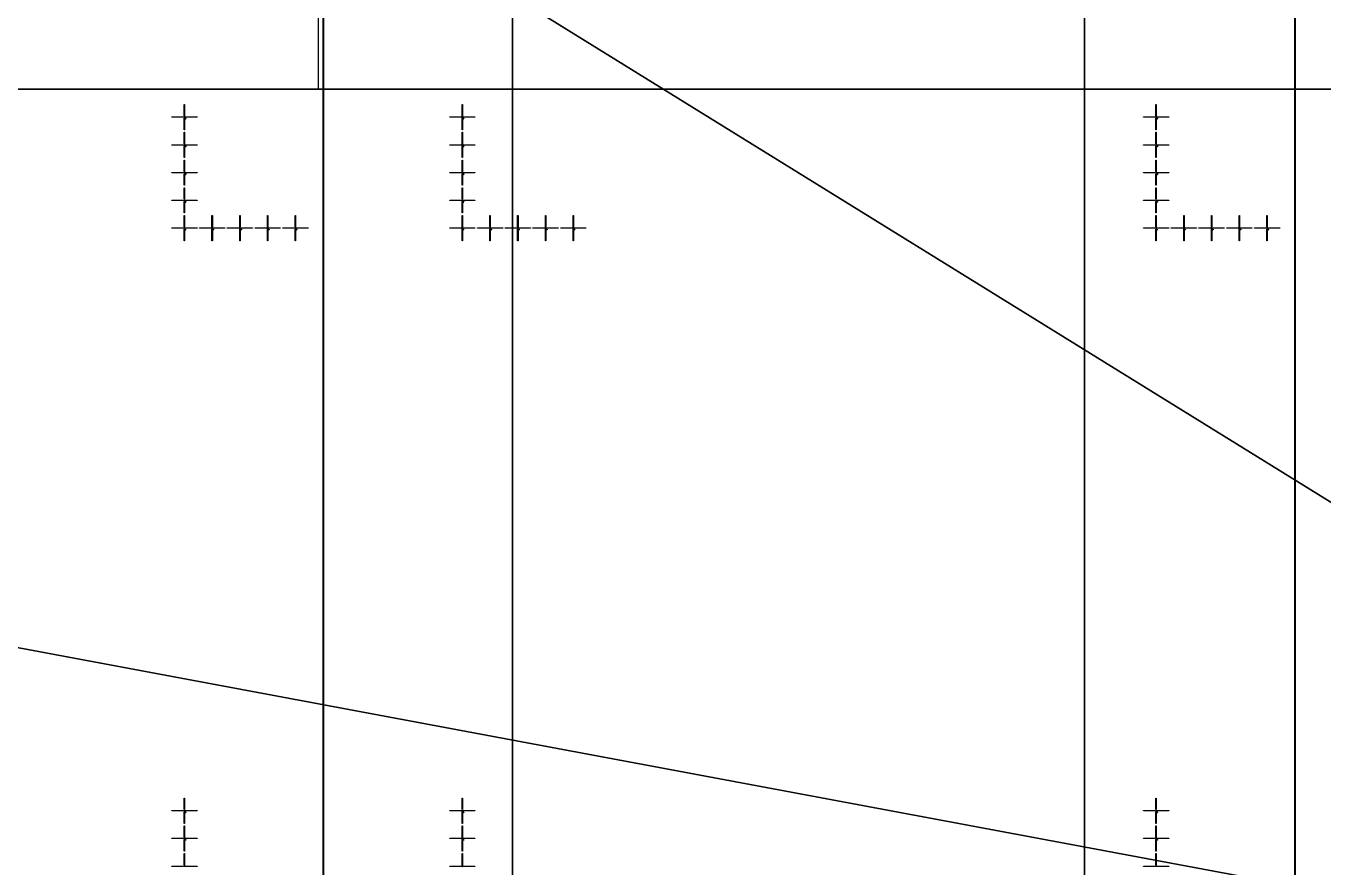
# Model space of a CAD drawing. Extents: x -25400 to 25400, y -24113 to 25400.
# Drawn here: x -15928 to -6579, y 1407 to 7470 of the extents above; entities that cross this region are included whole.
import ezdxf

# ---------------------------------------------------------------- set-up
doc = ezdxf.new("R2010")
doc.units = 0
for name, color, linetype in [('L0D0', 2, 'CONTINUOUS'), ('L1D0', 3, 'CONTINUOUS'), ('L3D0', 4, 'CONTINUOUS')]:
    doc.layers.add(name, color=color, linetype=linetype)

msp = doc.modelspace()

# ---------------------------------------------------------------- linework, layer by layer
at = {"layer": 'L0D0'}
for points in [[(-16115.797, -19632.653), (-16115.797, 7015.85), (-13818, 7015.85), (-13818, 14017)], [(-12421.944, -22155.255), (-12421.944, 14018.85)], [(-12421.944, 14018.85), (-12421.944, -22155.255)], [(-8299.673, 14018.85), (-8299.673, -24005.737)], [(-20791, 7015.85), (-13818, 7015.85), (-13818, 8555.744), (0, 0), (-22510.084, 4207.864)], [(0, 0), (-13818, 8555.744)], [(-22510.084, 4207.864), (0, 0), (-22510.084, -4207.864)]]:
    msp.add_lwpolyline(points, dxfattribs=at)
msp.add_lwpolyline([(-7983.296, -24112.788), (-7996.667, -24108.366), (-8040.032, -24093.939), (-8083.372, -24079.433), (-8126.685, -24064.85), (-8169.972, -24050.188), (-8213.232, -24035.449), (-8256.466, -24020.632), (-8299.673, -24005.737), (-8299.673, 14018.85), (0, 14018.85), (0, 0), (-4251.735, -24112.788)], close=True, dxfattribs=at)
at = {"layer": 'L1D0'}
for points in [[(-14786.75, 6820.85), (-14786.75, 6903.85), (-14784.25, 6903.85), (-14784.25, 6820.85)], [(-12783.75, 6820.85), (-12783.75, 6903.85), (-12781.25, 6903.85), (-12781.25, 6820.85)], [(-7783.75, 6820.85), (-7783.75, 6903.85), (-7781.25, 6903.85), (-7781.25, 6820.85)], [(-14876.5, 6811.6), (-14876.5, 6814.1), (-14793.5, 6814.1), (-14793.5, 6811.6)], [(-14785.7, 6807.85), (-14785.7, 6812.65), (-14790.5, 6812.65), (-14790.5, 6813.05), (-14785.7, 6813.05), (-14785.7, 6817.85), (-14785.3, 6817.85), (-14785.3, 6813.05), (-14780.5, 6813.05), (-14780.5, 6812.65), (-14785.3, 6812.65), (-14785.3, 6807.85)], [(-14786.75, 6721.85), (-14786.75, 6804.85), (-14784.25, 6804.85), (-14784.25, 6721.85)], [(-14779.5, 6802.294), (-14779.5, 6805.85), (-14775.056, 6805.85), (-14775.056, 6804.961), (-14778.611, 6804.961), (-14778.611, 6803.183), (-14775.944, 6803.183), (-14775.944, 6802.294)], [(-14779.5, 6799.628), (-14779.5, 6800.517), (-14775.944, 6800.517), (-14775.944, 6799.628)], [(-14777.5, 6811.6), (-14777.5, 6814.1), (-14694.5, 6814.1), (-14694.5, 6811.6)], [(-14775.944, 6800.517), (-14775.944, 6802.294), (-14775.056, 6802.294), (-14775.056, 6800.517)], [(-12873.5, 6811.6), (-12873.5, 6814.1), (-12790.5, 6814.1), (-12790.5, 6811.6)], [(-12782.7, 6807.85), (-12782.7, 6812.65), (-12787.5, 6812.65), (-12787.5, 6813.05), (-12782.7, 6813.05), (-12782.7, 6817.85), (-12782.3, 6817.85), (-12782.3, 6813.05), (-12777.5, 6813.05), (-12777.5, 6812.65), (-12782.3, 6812.65), (-12782.3, 6807.85)], [(-12783.75, 6721.85), (-12783.75, 6804.85), (-12781.25, 6804.85), (-12781.25, 6721.85)], [(-12776.5, 6802.294), (-12776.5, 6805.85), (-12772.056, 6805.85), (-12772.056, 6804.961), (-12775.611, 6804.961), (-12775.611, 6803.183), (-12772.944, 6803.183), (-12772.944, 6802.294)], [(-12776.5, 6799.628), (-12776.5, 6800.517), (-12772.944, 6800.517), (-12772.944, 6799.628)], [(-12774.5, 6811.6), (-12774.5, 6814.1), (-12691.5, 6814.1), (-12691.5, 6811.6)], [(-12772.944, 6800.517), (-12772.944, 6802.294), (-12772.056, 6802.294), (-12772.056, 6800.517)], [(-7873.5, 6811.6), (-7873.5, 6814.1), (-7790.5, 6814.1), (-7790.5, 6811.6)], [(-7782.7, 6807.85), (-7782.7, 6812.65), (-7787.5, 6812.65), (-7787.5, 6813.05), (-7782.7, 6813.05), (-7782.7, 6817.85), (-7782.3, 6817.85), (-7782.3, 6813.05), (-7777.5, 6813.05), (-7777.5, 6812.65), (-7782.3, 6812.65), (-7782.3, 6807.85)], [(-7783.75, 6721.85), (-7783.75, 6804.85), (-7781.25, 6804.85), (-7781.25, 6721.85)], [(-7776.5, 6802.294), (-7776.5, 6805.85), (-7772.056, 6805.85), (-7772.056, 6804.961), (-7775.611, 6804.961), (-7775.611, 6803.183), (-7772.944, 6803.183), (-7772.944, 6802.294)], [(-7776.5, 6799.628), (-7776.5, 6800.517), (-7772.944, 6800.517), (-7772.944, 6799.628)], [(-7774.5, 6811.6), (-7774.5, 6814.1), (-7691.5, 6814.1), (-7691.5, 6811.6)], [(-7772.944, 6800.517), (-7772.944, 6802.294), (-7772.056, 6802.294), (-7772.056, 6800.517)], [(-14786.75, 6620.85), (-14786.75, 6703.85), (-14784.25, 6703.85), (-14784.25, 6620.85)], [(-12783.75, 6620.85), (-12783.75, 6703.85), (-12781.25, 6703.85), (-12781.25, 6620.85)], [(-7783.75, 6620.85), (-7783.75, 6703.85), (-7781.25, 6703.85), (-7781.25, 6620.85)], [(-14876.5, 6611.6), (-14876.5, 6614.1), (-14793.5, 6614.1), (-14793.5, 6611.6)], [(-14785.7, 6607.85), (-14785.7, 6612.65), (-14790.5, 6612.65), (-14790.5, 6613.05), (-14785.7, 6613.05), (-14785.7, 6617.85), (-14785.3, 6617.85), (-14785.3, 6613.05), (-14780.5, 6613.05), (-14780.5, 6612.65), (-14785.3, 6612.65), (-14785.3, 6607.85)], [(-14786.75, 6521.85), (-14786.75, 6604.85), (-14784.25, 6604.85), (-14784.25, 6521.85)], [(-14776.833, 6599.628), (-14776.833, 6601.406), (-14779.5, 6601.406), (-14779.5, 6603.183), (-14778.611, 6603.183), (-14778.611, 6602.294), (-14776.833, 6602.294), (-14776.833, 6604.961), (-14777.722, 6604.961), (-14777.722, 6605.85), (-14775.944, 6605.85), (-14775.944, 6602.294), (-14775.056, 6602.294), (-14775.056, 6601.406), (-14775.944, 6601.406), (-14775.944, 6599.628)], [(-14778.611, 6603.183), (-14778.611, 6604.961), (-14777.722, 6604.961), (-14777.722, 6603.183)], [(-14777.5, 6611.6), (-14777.5, 6614.1), (-14694.5, 6614.1), (-14694.5, 6611.6)], [(-12873.5, 6611.6), (-12873.5, 6614.1), (-12790.5, 6614.1), (-12790.5, 6611.6)], [(-12782.7, 6607.85), (-12782.7, 6612.65), (-12787.5, 6612.65), (-12787.5, 6613.05), (-12782.7, 6613.05), (-12782.7, 6617.85), (-12782.3, 6617.85), (-12782.3, 6613.05), (-12777.5, 6613.05), (-12777.5, 6612.65), (-12782.3, 6612.65), (-12782.3, 6607.85)], [(-12783.75, 6521.85), (-12783.75, 6604.85), (-12781.25, 6604.85), (-12781.25, 6521.85)], [(-12773.833, 6599.628), (-12773.833, 6601.406), (-12776.5, 6601.406), (-12776.5, 6603.183), (-12775.611, 6603.183), (-12775.611, 6602.294), (-12773.833, 6602.294), (-12773.833, 6604.961), (-12774.722, 6604.961), (-12774.722, 6605.85), (-12772.944, 6605.85), (-12772.944, 6602.294), (-12772.056, 6602.294), (-12772.056, 6601.406), (-12772.944, 6601.406), (-12772.944, 6599.628)], [(-12775.611, 6603.183), (-12775.611, 6604.961), (-12774.722, 6604.961), (-12774.722, 6603.183)], [(-12774.5, 6611.6), (-12774.5, 6614.1), (-12691.5, 6614.1), (-12691.5, 6611.6)], [(-7873.5, 6611.6), (-7873.5, 6614.1), (-7790.5, 6614.1), (-7790.5, 6611.6)], [(-7782.7, 6607.85), (-7782.7, 6612.65), (-7787.5, 6612.65), (-7787.5, 6613.05), (-7782.7, 6613.05), (-7782.7, 6617.85), (-7782.3, 6617.85), (-7782.3, 6613.05), (-7777.5, 6613.05), (-7777.5, 6612.65), (-7782.3, 6612.65), (-7782.3, 6607.85)], [(-7783.75, 6521.85), (-7783.75, 6604.85), (-7781.25, 6604.85), (-7781.25, 6521.85)], [(-7773.833, 6599.628), (-7773.833, 6601.406), (-7776.5, 6601.406), (-7776.5, 6603.183), (-7775.611, 6603.183), (-7775.611, 6602.294), (-7773.833, 6602.294), (-7773.833, 6604.961), (-7774.722, 6604.961), (-7774.722, 6605.85), (-7772.944, 6605.85), (-7772.944, 6602.294), (-7772.056, 6602.294), (-7772.056, 6601.406), (-7772.944, 6601.406), (-7772.944, 6599.628)], [(-7775.611, 6603.183), (-7775.611, 6604.961), (-7774.722, 6604.961), (-7774.722, 6603.183)], [(-7774.5, 6611.6), (-7774.5, 6614.1), (-7691.5, 6614.1), (-7691.5, 6611.6)], [(-14786.75, 6420.85), (-14786.75, 6503.85), (-14784.25, 6503.85), (-14784.25, 6420.85)], [(-12783.75, 6420.85), (-12783.75, 6503.85), (-12781.25, 6503.85), (-12781.25, 6420.85)], [(-7783.75, 6420.85), (-7783.75, 6503.85), (-7781.25, 6503.85), (-7781.25, 6420.85)], [(-14876.5, 6411.6), (-14876.5, 6414.1), (-14793.5, 6414.1), (-14793.5, 6411.6)], [(-14785.7, 6407.85), (-14785.7, 6412.65), (-14790.5, 6412.65), (-14790.5, 6413.05), (-14785.7, 6413.05), (-14785.7, 6417.85), (-14785.3, 6417.85), (-14785.3, 6413.05), (-14780.5, 6413.05), (-14780.5, 6412.65), (-14785.3, 6412.65), (-14785.3, 6407.85)], [(-14786.75, 6321.85), (-14786.75, 6404.85), (-14784.25, 6404.85), (-14784.25, 6321.85)], [(-14779.5, 6404.961), (-14779.5, 6405.85), (-14775.944, 6405.85), (-14775.944, 6404.961)], [(-14779.5, 6399.628), (-14779.5, 6400.517), (-14775.944, 6400.517), (-14775.944, 6399.628)], [(-14778.611, 6402.294), (-14778.611, 6403.183), (-14775.944, 6403.183), (-14775.944, 6402.294)], [(-14777.5, 6411.6), (-14777.5, 6414.1), (-14694.5, 6414.1), (-14694.5, 6411.6)], [(-14775.944, 6403.183), (-14775.944, 6404.961), (-14775.056, 6404.961), (-14775.056, 6403.183)], [(-14775.944, 6400.517), (-14775.944, 6402.294), (-14775.056, 6402.294), (-14775.056, 6400.517)], [(-12873.5, 6411.6), (-12873.5, 6414.1), (-12790.5, 6414.1), (-12790.5, 6411.6)], [(-12782.7, 6407.85), (-12782.7, 6412.65), (-12787.5, 6412.65), (-12787.5, 6413.05), (-12782.7, 6413.05), (-12782.7, 6417.85), (-12782.3, 6417.85), (-12782.3, 6413.05), (-12777.5, 6413.05), (-12777.5, 6412.65), (-12782.3, 6412.65), (-12782.3, 6407.85)], [(-12783.75, 6321.85), (-12783.75, 6404.85), (-12781.25, 6404.85), (-12781.25, 6321.85)], [(-12776.5, 6404.961), (-12776.5, 6405.85), (-12772.944, 6405.85), (-12772.944, 6404.961)], [(-12776.5, 6399.628), (-12776.5, 6400.517), (-12772.944, 6400.517), (-12772.944, 6399.628)], [(-12775.611, 6402.294), (-12775.611, 6403.183), (-12772.944, 6403.183), (-12772.944, 6402.294)], [(-12774.5, 6411.6), (-12774.5, 6414.1), (-12691.5, 6414.1), (-12691.5, 6411.6)], [(-12772.944, 6403.183), (-12772.944, 6404.961), (-12772.056, 6404.961), (-12772.056, 6403.183)], [(-12772.944, 6400.517), (-12772.944, 6402.294), (-12772.056, 6402.294), (-12772.056, 6400.517)], [(-7873.5, 6411.6), (-7873.5, 6414.1), (-7790.5, 6414.1), (-7790.5, 6411.6)], [(-7782.7, 6407.85), (-7782.7, 6412.65), (-7787.5, 6412.65), (-7787.5, 6413.05), (-7782.7, 6413.05), (-7782.7, 6417.85), (-7782.3, 6417.85), (-7782.3, 6413.05), (-7777.5, 6413.05), (-7777.5, 6412.65), (-7782.3, 6412.65), (-7782.3, 6407.85)], [(-7783.75, 6321.85), (-7783.75, 6404.85), (-7781.25, 6404.85), (-7781.25, 6321.85)], [(-7776.5, 6404.961), (-7776.5, 6405.85), (-7772.944, 6405.85), (-7772.944, 6404.961)], [(-7776.5, 6399.628), (-7776.5, 6400.517), (-7772.944, 6400.517), (-7772.944, 6399.628)], [(-7775.611, 6402.294), (-7775.611, 6403.183), (-7772.944, 6403.183), (-7772.944, 6402.294)], [(-7774.5, 6411.6), (-7774.5, 6414.1), (-7691.5, 6414.1), (-7691.5, 6411.6)], [(-7772.944, 6403.183), (-7772.944, 6404.961), (-7772.056, 6404.961), (-7772.056, 6403.183)], [(-7772.944, 6400.517), (-7772.944, 6402.294), (-7772.056, 6402.294), (-7772.056, 6400.517)], [(-14786.75, 6220.85), (-14786.75, 6303.85), (-14784.25, 6303.85), (-14784.25, 6220.85)], [(-12783.75, 6220.85), (-12783.75, 6303.85), (-12781.25, 6303.85), (-12781.25, 6220.85)], [(-7783.75, 6220.85), (-7783.75, 6303.85), (-7781.25, 6303.85), (-7781.25, 6220.85)], [(-14876.5, 6211.6), (-14876.5, 6214.1), (-14793.5, 6214.1), (-14793.5, 6211.6)], [(-14785.7, 6207.85), (-14785.7, 6212.65), (-14790.5, 6212.65), (-14790.5, 6213.05), (-14785.7, 6213.05), (-14785.7, 6217.85), (-14785.3, 6217.85), (-14785.3, 6213.05), (-14780.5, 6213.05), (-14780.5, 6212.65), (-14785.3, 6212.65), (-14785.3, 6207.85)], [(-14786.75, 6121.85), (-14786.75, 6204.85), (-14784.25, 6204.85), (-14784.25, 6121.85)], [(-14779.5, 6204.072), (-14779.5, 6204.961), (-14778.611, 6204.961), (-14778.611, 6204.072)], [(-14779.5, 6199.628), (-14779.5, 6201.406), (-14778.611, 6201.406), (-14778.611, 6200.517), (-14775.056, 6200.517), (-14775.056, 6199.628)], [(-14778.611, 6204.961), (-14778.611, 6205.85), (-14775.944, 6205.85), (-14775.944, 6204.961)], [(-14778.611, 6201.406), (-14778.611, 6202.294), (-14776.833, 6202.294), (-14776.833, 6201.406)], [(-14777.5, 6211.6), (-14777.5, 6214.1), (-14694.5, 6214.1), (-14694.5, 6211.6)], [(-14776.833, 6202.294), (-14776.833, 6203.183), (-14775.944, 6203.183), (-14775.944, 6202.294)], [(-14775.944, 6203.183), (-14775.944, 6204.961), (-14775.056, 6204.961), (-14775.056, 6203.183)], [(-12873.5, 6211.6), (-12873.5, 6214.1), (-12790.5, 6214.1), (-12790.5, 6211.6)], [(-12782.7, 6207.85), (-12782.7, 6212.65), (-12787.5, 6212.65), (-12787.5, 6213.05), (-12782.7, 6213.05), (-12782.7, 6217.85), (-12782.3, 6217.85), (-12782.3, 6213.05), (-12777.5, 6213.05), (-12777.5, 6212.65), (-12782.3, 6212.65), (-12782.3, 6207.85)], [(-12783.75, 6121.85), (-12783.75, 6204.85), (-12781.25, 6204.85), (-12781.25, 6121.85)], [(-12776.5, 6204.072), (-12776.5, 6204.961), (-12775.611, 6204.961), (-12775.611, 6204.072)], [(-12776.5, 6199.628), (-12776.5, 6201.406), (-12775.611, 6201.406), (-12775.611, 6200.517), (-12772.056, 6200.517), (-12772.056, 6199.628)], [(-12775.611, 6204.961), (-12775.611, 6205.85), (-12772.944, 6205.85), (-12772.944, 6204.961)], [(-12775.611, 6201.406), (-12775.611, 6202.294), (-12773.833, 6202.294), (-12773.833, 6201.406)], [(-12774.5, 6211.6), (-12774.5, 6214.1), (-12691.5, 6214.1), (-12691.5, 6211.6)], [(-12773.833, 6202.294), (-12773.833, 6203.183), (-12772.944, 6203.183), (-12772.944, 6202.294)], [(-12772.944, 6203.183), (-12772.944, 6204.961), (-12772.056, 6204.961), (-12772.056, 6203.183)], [(-7873.5, 6211.6), (-7873.5, 6214.1), (-7790.5, 6214.1), (-7790.5, 6211.6)], [(-7782.7, 6207.85), (-7782.7, 6212.65), (-7787.5, 6212.65), (-7787.5, 6213.05), (-7782.7, 6213.05), (-7782.7, 6217.85), (-7782.3, 6217.85), (-7782.3, 6213.05), (-7777.5, 6213.05), (-7777.5, 6212.65), (-7782.3, 6212.65), (-7782.3, 6207.85)], [(-7783.75, 6121.85), (-7783.75, 6204.85), (-7781.25, 6204.85), (-7781.25, 6121.85)], [(-7776.5, 6204.072), (-7776.5, 6204.961), (-7775.611, 6204.961), (-7775.611, 6204.072)], [(-7776.5, 6199.628), (-7776.5, 6201.406), (-7775.611, 6201.406), (-7775.611, 6200.517), (-7772.056, 6200.517), (-7772.056, 6199.628)], [(-7775.611, 6204.961), (-7775.611, 6205.85), (-7772.944, 6205.85), (-7772.944, 6204.961)], [(-7775.611, 6201.406), (-7775.611, 6202.294), (-7773.833, 6202.294), (-7773.833, 6201.406)], [(-7774.5, 6211.6), (-7774.5, 6214.1), (-7691.5, 6214.1), (-7691.5, 6211.6)], [(-7773.833, 6202.294), (-7773.833, 6203.183), (-7772.944, 6203.183), (-7772.944, 6202.294)], [(-7772.944, 6203.183), (-7772.944, 6204.961), (-7772.056, 6204.961), (-7772.056, 6203.183)], [(-14786.75, 6020.85), (-14786.75, 6103.85), (-14784.25, 6103.85), (-14784.25, 6020.85)], [(-14586.75, 6020.85), (-14586.75, 6103.85), (-14584.25, 6103.85), (-14584.25, 6020.85)], [(-14386.75, 6020.85), (-14386.75, 6103.85), (-14384.25, 6103.85), (-14384.25, 6020.85)], [(-14186.75, 6020.85), (-14186.75, 6103.85), (-14184.25, 6103.85), (-14184.25, 6020.85)], [(-13986.75, 6020.85), (-13986.75, 6103.85), (-13984.25, 6103.85), (-13984.25, 6020.85)], [(-12783.75, 6020.85), (-12783.75, 6103.85), (-12781.25, 6103.85), (-12781.25, 6020.85)], [(-12583.75, 6020.85), (-12583.75, 6103.85), (-12581.25, 6103.85), (-12581.25, 6020.85)], [(-12383.75, 6020.85), (-12383.75, 6103.85), (-12381.25, 6103.85), (-12381.25, 6020.85)], [(-12183.75, 6020.85), (-12183.75, 6103.85), (-12181.25, 6103.85), (-12181.25, 6020.85)], [(-11983.75, 6020.85), (-11983.75, 6103.85), (-11981.25, 6103.85), (-11981.25, 6020.85)], [(-7783.75, 6020.85), (-7783.75, 6103.85), (-7781.25, 6103.85), (-7781.25, 6020.85)], [(-7583.75, 6020.85), (-7583.75, 6103.85), (-7581.25, 6103.85), (-7581.25, 6020.85)], [(-7383.75, 6020.85), (-7383.75, 6103.85), (-7381.25, 6103.85), (-7381.25, 6020.85)], [(-7183.75, 6020.85), (-7183.75, 6103.85), (-7181.25, 6103.85), (-7181.25, 6020.85)], [(-6983.75, 6020.85), (-6983.75, 6103.85), (-6981.25, 6103.85), (-6981.25, 6020.85)], [(-14876.5, 6011.6), (-14876.5, 6014.1), (-14793.5, 6014.1), (-14793.5, 6011.6)], [(-14785.7, 6007.85), (-14785.7, 6012.65), (-14790.5, 6012.65), (-14790.5, 6013.05), (-14785.7, 6013.05), (-14785.7, 6017.85), (-14785.3, 6017.85), (-14785.3, 6013.05), (-14780.5, 6013.05), (-14780.5, 6012.65), (-14785.3, 6012.65), (-14785.3, 6007.85)], [(-14786.75, 5921.85), (-14786.75, 6004.85), (-14784.25, 6004.85), (-14784.25, 5921.85)], [(-14778.611, 5999.628), (-14778.611, 6000.517), (-14777.722, 6000.517), (-14777.722, 6004.072), (-14778.611, 6004.072), (-14778.611, 6004.961), (-14777.722, 6004.961), (-14777.722, 6005.85), (-14776.833, 6005.85), (-14776.833, 6000.517), (-14775.944, 6000.517), (-14775.944, 5999.628)], [(-14777.5, 6011.6), (-14777.5, 6014.1), (-14694.5, 6014.1), (-14694.5, 6011.6)], [(-14676.5, 6011.6), (-14676.5, 6014.1), (-14593.5, 6014.1), (-14593.5, 6011.6)], [(-14585.7, 6007.85), (-14585.7, 6012.65), (-14590.5, 6012.65), (-14590.5, 6013.05), (-14585.7, 6013.05), (-14585.7, 6017.85), (-14585.3, 6017.85), (-14585.3, 6013.05), (-14580.5, 6013.05), (-14580.5, 6012.65), (-14585.3, 6012.65), (-14585.3, 6007.85)], [(-14586.75, 5921.85), (-14586.75, 6004.85), (-14584.25, 6004.85), (-14584.25, 5921.85)], [(-14579.5, 6004.072), (-14579.5, 6004.961), (-14578.611, 6004.961), (-14578.611, 6004.072)], [(-14579.5, 5999.628), (-14579.5, 6001.406), (-14578.611, 6001.406), (-14578.611, 6000.517), (-14575.056, 6000.517), (-14575.056, 5999.628)], [(-14578.611, 6004.961), (-14578.611, 6005.85), (-14575.944, 6005.85), (-14575.944, 6004.961)], [(-14578.611, 6001.406), (-14578.611, 6002.294), (-14576.833, 6002.294), (-14576.833, 6001.406)], [(-14577.5, 6011.6), (-14577.5, 6014.1), (-14494.5, 6014.1), (-14494.5, 6011.6)], [(-14576.833, 6002.294), (-14576.833, 6003.183), (-14575.944, 6003.183), (-14575.944, 6002.294)], [(-14575.944, 6003.183), (-14575.944, 6004.961), (-14575.056, 6004.961), (-14575.056, 6003.183)], [(-14476.5, 6011.6), (-14476.5, 6014.1), (-14393.5, 6014.1), (-14393.5, 6011.6)], [(-14385.7, 6007.85), (-14385.7, 6012.65), (-14390.5, 6012.65), (-14390.5, 6013.05), (-14385.7, 6013.05), (-14385.7, 6017.85), (-14385.3, 6017.85), (-14385.3, 6013.05), (-14380.5, 6013.05), (-14380.5, 6012.65), (-14385.3, 6012.65), (-14385.3, 6007.85)], [(-14386.75, 5921.85), (-14386.75, 6004.85), (-14384.25, 6004.85), (-14384.25, 5921.85)], [(-14379.5, 6004.961), (-14379.5, 6005.85), (-14375.944, 6005.85), (-14375.944, 6004.961)], [(-14379.5, 5999.628), (-14379.5, 6000.517), (-14375.944, 6000.517), (-14375.944, 5999.628)], [(-14378.611, 6002.294), (-14378.611, 6003.183), (-14375.944, 6003.183), (-14375.944, 6002.294)], [(-14377.5, 6011.6), (-14377.5, 6014.1), (-14294.5, 6014.1), (-14294.5, 6011.6)], [(-14375.944, 6003.183), (-14375.944, 6004.961), (-14375.056, 6004.961), (-14375.056, 6003.183)], [(-14375.944, 6000.517), (-14375.944, 6002.294), (-14375.056, 6002.294), (-14375.056, 6000.517)], [(-14276.5, 6011.6), (-14276.5, 6014.1), (-14193.5, 6014.1), (-14193.5, 6011.6)], [(-14185.7, 6007.85), (-14185.7, 6012.65), (-14190.5, 6012.65), (-14190.5, 6013.05), (-14185.7, 6013.05), (-14185.7, 6017.85), (-14185.3, 6017.85), (-14185.3, 6013.05), (-14180.5, 6013.05), (-14180.5, 6012.65), (-14185.3, 6012.65), (-14185.3, 6007.85)], [(-14186.75, 5921.85), (-14186.75, 6004.85), (-14184.25, 6004.85), (-14184.25, 5921.85)], [(-14176.833, 5999.628), (-14176.833, 6001.406), (-14179.5, 6001.406), (-14179.5, 6003.183), (-14178.611, 6003.183), (-14178.611, 6002.294), (-14176.833, 6002.294), (-14176.833, 6004.961), (-14177.722, 6004.961), (-14177.722, 6005.85), (-14175.944, 6005.85), (-14175.944, 6002.294), (-14175.056, 6002.294), (-14175.056, 6001.406), (-14175.944, 6001.406), (-14175.944, 5999.628)], [(-14178.611, 6003.183), (-14178.611, 6004.961), (-14177.722, 6004.961), (-14177.722, 6003.183)], [(-14177.5, 6011.6), (-14177.5, 6014.1), (-14094.5, 6014.1), (-14094.5, 6011.6)], [(-14076.5, 6011.6), (-14076.5, 6014.1), (-13993.5, 6014.1), (-13993.5, 6011.6)], [(-13985.7, 6007.85), (-13985.7, 6012.65), (-13990.5, 6012.65), (-13990.5, 6013.05), (-13985.7, 6013.05), (-13985.7, 6017.85), (-13985.3, 6017.85), (-13985.3, 6013.05), (-13980.5, 6013.05), (-13980.5, 6012.65), (-13985.3, 6012.65), (-13985.3, 6007.85)], [(-13986.75, 5921.85), (-13986.75, 6004.85), (-13984.25, 6004.85), (-13984.25, 5921.85)], [(-13979.5, 6002.294), (-13979.5, 6005.85), (-13975.056, 6005.85), (-13975.056, 6004.961), (-13978.611, 6004.961), (-13978.611, 6003.183), (-13975.944, 6003.183), (-13975.944, 6002.294)], [(-13979.5, 5999.628), (-13979.5, 6000.517), (-13975.944, 6000.517), (-13975.944, 5999.628)], [(-13977.5, 6011.6), (-13977.5, 6014.1), (-13894.5, 6014.1), (-13894.5, 6011.6)], [(-13975.944, 6000.517), (-13975.944, 6002.294), (-13975.056, 6002.294), (-13975.056, 6000.517)], [(-12873.5, 6011.6), (-12873.5, 6014.1), (-12790.5, 6014.1), (-12790.5, 6011.6)], [(-12782.7, 6007.85), (-12782.7, 6012.65), (-12787.5, 6012.65), (-12787.5, 6013.05), (-12782.7, 6013.05), (-12782.7, 6017.85), (-12782.3, 6017.85), (-12782.3, 6013.05), (-12777.5, 6013.05), (-12777.5, 6012.65), (-12782.3, 6012.65), (-12782.3, 6007.85)], [(-12783.75, 5921.85), (-12783.75, 6004.85), (-12781.25, 6004.85), (-12781.25, 5921.85)], [(-12775.611, 5999.628), (-12775.611, 6000.517), (-12774.722, 6000.517), (-12774.722, 6004.072), (-12775.611, 6004.072), (-12775.611, 6004.961), (-12774.722, 6004.961), (-12774.722, 6005.85), (-12773.833, 6005.85), (-12773.833, 6000.517), (-12772.944, 6000.517), (-12772.944, 5999.628)], [(-12774.5, 6011.6), (-12774.5, 6014.1), (-12691.5, 6014.1), (-12691.5, 6011.6)], [(-12673.5, 6011.6), (-12673.5, 6014.1), (-12590.5, 6014.1), (-12590.5, 6011.6)], [(-12582.7, 6007.85), (-12582.7, 6012.65), (-12587.5, 6012.65), (-12587.5, 6013.05), (-12582.7, 6013.05), (-12582.7, 6017.85), (-12582.3, 6017.85), (-12582.3, 6013.05), (-12577.5, 6013.05), (-12577.5, 6012.65), (-12582.3, 6012.65), (-12582.3, 6007.85)], [(-12583.75, 5921.85), (-12583.75, 6004.85), (-12581.25, 6004.85), (-12581.25, 5921.85)], [(-12576.5, 6004.072), (-12576.5, 6004.961), (-12575.611, 6004.961), (-12575.611, 6004.072)], [(-12576.5, 5999.628), (-12576.5, 6001.406), (-12575.611, 6001.406), (-12575.611, 6000.517), (-12572.056, 6000.517), (-12572.056, 5999.628)], [(-12575.611, 6004.961), (-12575.611, 6005.85), (-12572.944, 6005.85), (-12572.944, 6004.961)], [(-12575.611, 6001.406), (-12575.611, 6002.294), (-12573.833, 6002.294), (-12573.833, 6001.406)], [(-12574.5, 6011.6), (-12574.5, 6014.1), (-12491.5, 6014.1), (-12491.5, 6011.6)], [(-12573.833, 6002.294), (-12573.833, 6003.183), (-12572.944, 6003.183), (-12572.944, 6002.294)], [(-12572.944, 6003.183), (-12572.944, 6004.961), (-12572.056, 6004.961), (-12572.056, 6003.183)], [(-12473.5, 6011.6), (-12473.5, 6014.1), (-12390.5, 6014.1), (-12390.5, 6011.6)], [(-12382.7, 6007.85), (-12382.7, 6012.65), (-12387.5, 6012.65), (-12387.5, 6013.05), (-12382.7, 6013.05), (-12382.7, 6017.85), (-12382.3, 6017.85), (-12382.3, 6013.05), (-12377.5, 6013.05), (-12377.5, 6012.65), (-12382.3, 6012.65), (-12382.3, 6007.85)], [(-12383.75, 5921.85), (-12383.75, 6004.85), (-12381.25, 6004.85), (-12381.25, 5921.85)], [(-12376.5, 6004.961), (-12376.5, 6005.85), (-12372.944, 6005.85), (-12372.944, 6004.961)], [(-12376.5, 5999.628), (-12376.5, 6000.517), (-12372.944, 6000.517), (-12372.944, 5999.628)], [(-12375.611, 6002.294), (-12375.611, 6003.183), (-12372.944, 6003.183), (-12372.944, 6002.294)], [(-12374.5, 6011.6), (-12374.5, 6014.1), (-12291.5, 6014.1), (-12291.5, 6011.6)], [(-12372.944, 6003.183), (-12372.944, 6004.961), (-12372.056, 6004.961), (-12372.056, 6003.183)], [(-12372.944, 6000.517), (-12372.944, 6002.294), (-12372.056, 6002.294), (-12372.056, 6000.517)], [(-12273.5, 6011.6), (-12273.5, 6014.1), (-12190.5, 6014.1), (-12190.5, 6011.6)], [(-12182.7, 6007.85), (-12182.7, 6012.65), (-12187.5, 6012.65), (-12187.5, 6013.05), (-12182.7, 6013.05), (-12182.7, 6017.85), (-12182.3, 6017.85), (-12182.3, 6013.05), (-12177.5, 6013.05), (-12177.5, 6012.65), (-12182.3, 6012.65), (-12182.3, 6007.85)], [(-12183.75, 5921.85), (-12183.75, 6004.85), (-12181.25, 6004.85), (-12181.25, 5921.85)], [(-12173.833, 5999.628), (-12173.833, 6001.406), (-12176.5, 6001.406), (-12176.5, 6003.183), (-12175.611, 6003.183), (-12175.611, 6002.294), (-12173.833, 6002.294), (-12173.833, 6004.961), (-12174.722, 6004.961), (-12174.722, 6005.85), (-12172.944, 6005.85), (-12172.944, 6002.294), (-12172.056, 6002.294), (-12172.056, 6001.406), (-12172.944, 6001.406), (-12172.944, 5999.628)], [(-12175.611, 6003.183), (-12175.611, 6004.961), (-12174.722, 6004.961), (-12174.722, 6003.183)], [(-12174.5, 6011.6), (-12174.5, 6014.1), (-12091.5, 6014.1), (-12091.5, 6011.6)], [(-12073.5, 6011.6), (-12073.5, 6014.1), (-11990.5, 6014.1), (-11990.5, 6011.6)], [(-11982.7, 6007.85), (-11982.7, 6012.65), (-11987.5, 6012.65), (-11987.5, 6013.05), (-11982.7, 6013.05), (-11982.7, 6017.85), (-11982.3, 6017.85), (-11982.3, 6013.05), (-11977.5, 6013.05), (-11977.5, 6012.65), (-11982.3, 6012.65), (-11982.3, 6007.85)], [(-11983.75, 5921.85), (-11983.75, 6004.85), (-11981.25, 6004.85), (-11981.25, 5921.85)], [(-11976.5, 6002.294), (-11976.5, 6005.85), (-11972.056, 6005.85), (-11972.056, 6004.961), (-11975.611, 6004.961), (-11975.611, 6003.183), (-11972.944, 6003.183), (-11972.944, 6002.294)], [(-11976.5, 5999.628), (-11976.5, 6000.517), (-11972.944, 6000.517), (-11972.944, 5999.628)], [(-11974.5, 6011.6), (-11974.5, 6014.1), (-11891.5, 6014.1), (-11891.5, 6011.6)], [(-11972.944, 6000.517), (-11972.944, 6002.294), (-11972.056, 6002.294), (-11972.056, 6000.517)], [(-7873.5, 6011.6), (-7873.5, 6014.1), (-7790.5, 6014.1), (-7790.5, 6011.6)], [(-7782.7, 6007.85), (-7782.7, 6012.65), (-7787.5, 6012.65), (-7787.5, 6013.05), (-7782.7, 6013.05), (-7782.7, 6017.85), (-7782.3, 6017.85), (-7782.3, 6013.05), (-7777.5, 6013.05), (-7777.5, 6012.65), (-7782.3, 6012.65), (-7782.3, 6007.85)], [(-7783.75, 5921.85), (-7783.75, 6004.85), (-7781.25, 6004.85), (-7781.25, 5921.85)], [(-7775.611, 5999.628), (-7775.611, 6000.517), (-7774.722, 6000.517), (-7774.722, 6004.072), (-7775.611, 6004.072), (-7775.611, 6004.961), (-7774.722, 6004.961), (-7774.722, 6005.85), (-7773.833, 6005.85), (-7773.833, 6000.517), (-7772.944, 6000.517), (-7772.944, 5999.628)], [(-7774.5, 6011.6), (-7774.5, 6014.1), (-7691.5, 6014.1), (-7691.5, 6011.6)], [(-7673.5, 6011.6), (-7673.5, 6014.1), (-7590.5, 6014.1), (-7590.5, 6011.6)], [(-7582.7, 6007.85), (-7582.7, 6012.65), (-7587.5, 6012.65), (-7587.5, 6013.05), (-7582.7, 6013.05), (-7582.7, 6017.85), (-7582.3, 6017.85), (-7582.3, 6013.05), (-7577.5, 6013.05), (-7577.5, 6012.65), (-7582.3, 6012.65), (-7582.3, 6007.85)], [(-7583.75, 5921.85), (-7583.75, 6004.85), (-7581.25, 6004.85), (-7581.25, 5921.85)], [(-7576.5, 6004.072), (-7576.5, 6004.961), (-7575.611, 6004.961), (-7575.611, 6004.072)], [(-7576.5, 5999.628), (-7576.5, 6001.406), (-7575.611, 6001.406), (-7575.611, 6000.517), (-7572.056, 6000.517), (-7572.056, 5999.628)], [(-7575.611, 6004.961), (-7575.611, 6005.85), (-7572.944, 6005.85), (-7572.944, 6004.961)], [(-7575.611, 6001.406), (-7575.611, 6002.294), (-7573.833, 6002.294), (-7573.833, 6001.406)], [(-7574.5, 6011.6), (-7574.5, 6014.1), (-7491.5, 6014.1), (-7491.5, 6011.6)], [(-7573.833, 6002.294), (-7573.833, 6003.183), (-7572.944, 6003.183), (-7572.944, 6002.294)], [(-7572.944, 6003.183), (-7572.944, 6004.961), (-7572.056, 6004.961), (-7572.056, 6003.183)], [(-7473.5, 6011.6), (-7473.5, 6014.1), (-7390.5, 6014.1), (-7390.5, 6011.6)], [(-7382.7, 6007.85), (-7382.7, 6012.65), (-7387.5, 6012.65), (-7387.5, 6013.05), (-7382.7, 6013.05), (-7382.7, 6017.85), (-7382.3, 6017.85), (-7382.3, 6013.05), (-7377.5, 6013.05), (-7377.5, 6012.65), (-7382.3, 6012.65), (-7382.3, 6007.85)], [(-7383.75, 5921.85), (-7383.75, 6004.85), (-7381.25, 6004.85), (-7381.25, 5921.85)], [(-7376.5, 6004.961), (-7376.5, 6005.85), (-7372.944, 6005.85), (-7372.944, 6004.961)], [(-7376.5, 5999.628), (-7376.5, 6000.517), (-7372.944, 6000.517), (-7372.944, 5999.628)], [(-7375.611, 6002.294), (-7375.611, 6003.183), (-7372.944, 6003.183), (-7372.944, 6002.294)], [(-7374.5, 6011.6), (-7374.5, 6014.1), (-7291.5, 6014.1), (-7291.5, 6011.6)], [(-7372.944, 6003.183), (-7372.944, 6004.961), (-7372.056, 6004.961), (-7372.056, 6003.183)], [(-7372.944, 6000.517), (-7372.944, 6002.294), (-7372.056, 6002.294), (-7372.056, 6000.517)], [(-7273.5, 6011.6), (-7273.5, 6014.1), (-7190.5, 6014.1), (-7190.5, 6011.6)], [(-7182.7, 6007.85), (-7182.7, 6012.65), (-7187.5, 6012.65), (-7187.5, 6013.05), (-7182.7, 6013.05), (-7182.7, 6017.85), (-7182.3, 6017.85), (-7182.3, 6013.05), (-7177.5, 6013.05), (-7177.5, 6012.65), (-7182.3, 6012.65), (-7182.3, 6007.85)], [(-7183.75, 5921.85), (-7183.75, 6004.85), (-7181.25, 6004.85), (-7181.25, 5921.85)], [(-7173.833, 5999.628), (-7173.833, 6001.406), (-7176.5, 6001.406), (-7176.5, 6003.183), (-7175.611, 6003.183), (-7175.611, 6002.294), (-7173.833, 6002.294), (-7173.833, 6004.961), (-7174.722, 6004.961), (-7174.722, 6005.85), (-7172.944, 6005.85), (-7172.944, 6002.294), (-7172.056, 6002.294), (-7172.056, 6001.406), (-7172.944, 6001.406), (-7172.944, 5999.628)], [(-7175.611, 6003.183), (-7175.611, 6004.961), (-7174.722, 6004.961), (-7174.722, 6003.183)], [(-7174.5, 6011.6), (-7174.5, 6014.1), (-7091.5, 6014.1), (-7091.5, 6011.6)], [(-7073.5, 6011.6), (-7073.5, 6014.1), (-6990.5, 6014.1), (-6990.5, 6011.6)], [(-6982.7, 6007.85), (-6982.7, 6012.65), (-6987.5, 6012.65), (-6987.5, 6013.05), (-6982.7, 6013.05), (-6982.7, 6017.85), (-6982.3, 6017.85), (-6982.3, 6013.05), (-6977.5, 6013.05), (-6977.5, 6012.65), (-6982.3, 6012.65), (-6982.3, 6007.85)], [(-6983.75, 5921.85), (-6983.75, 6004.85), (-6981.25, 6004.85), (-6981.25, 5921.85)], [(-6976.5, 6002.294), (-6976.5, 6005.85), (-6972.056, 6005.85), (-6972.056, 6004.961), (-6975.611, 6004.961), (-6975.611, 6003.183), (-6972.944, 6003.183), (-6972.944, 6002.294)], [(-6976.5, 5999.628), (-6976.5, 6000.517), (-6972.944, 6000.517), (-6972.944, 5999.628)], [(-6974.5, 6011.6), (-6974.5, 6014.1), (-6891.5, 6014.1), (-6891.5, 6011.6)], [(-6972.944, 6000.517), (-6972.944, 6002.294), (-6972.056, 6002.294), (-6972.056, 6000.517)], [(-14786.75, 1820.85), (-14786.75, 1903.85), (-14784.25, 1903.85), (-14784.25, 1820.85)], [(-12783.75, 1820.85), (-12783.75, 1903.85), (-12781.25, 1903.85), (-12781.25, 1820.85)], [(-7783.75, 1820.85), (-7783.75, 1903.85), (-7781.25, 1903.85), (-7781.25, 1820.85)], [(-14876.5, 1811.6), (-14876.5, 1814.1), (-14793.5, 1814.1), (-14793.5, 1811.6)], [(-14785.7, 1807.85), (-14785.7, 1812.65), (-14790.5, 1812.65), (-14790.5, 1813.05), (-14785.7, 1813.05), (-14785.7, 1817.85), (-14785.3, 1817.85), (-14785.3, 1813.05), (-14780.5, 1813.05), (-14780.5, 1812.65), (-14785.3, 1812.65), (-14785.3, 1807.85)], [(-14786.75, 1721.85), (-14786.75, 1804.85), (-14784.25, 1804.85), (-14784.25, 1721.85)], [(-14779.5, 1802.294), (-14779.5, 1805.85), (-14775.056, 1805.85), (-14775.056, 1804.961), (-14778.611, 1804.961), (-14778.611, 1803.183), (-14775.944, 1803.183), (-14775.944, 1802.294)], [(-14779.5, 1799.628), (-14779.5, 1800.517), (-14775.944, 1800.517), (-14775.944, 1799.628)], [(-14777.5, 1811.6), (-14777.5, 1814.1), (-14694.5, 1814.1), (-14694.5, 1811.6)], [(-14775.944, 1800.517), (-14775.944, 1802.294), (-14775.056, 1802.294), (-14775.056, 1800.517)], [(-12873.5, 1811.6), (-12873.5, 1814.1), (-12790.5, 1814.1), (-12790.5, 1811.6)], [(-12782.7, 1807.85), (-12782.7, 1812.65), (-12787.5, 1812.65), (-12787.5, 1813.05), (-12782.7, 1813.05), (-12782.7, 1817.85), (-12782.3, 1817.85), (-12782.3, 1813.05), (-12777.5, 1813.05), (-12777.5, 1812.65), (-12782.3, 1812.65), (-12782.3, 1807.85)], [(-12783.75, 1721.85), (-12783.75, 1804.85), (-12781.25, 1804.85), (-12781.25, 1721.85)], [(-12776.5, 1802.294), (-12776.5, 1805.85), (-12772.056, 1805.85), (-12772.056, 1804.961), (-12775.611, 1804.961), (-12775.611, 1803.183), (-12772.944, 1803.183), (-12772.944, 1802.294)], [(-12776.5, 1799.628), (-12776.5, 1800.517), (-12772.944, 1800.517), (-12772.944, 1799.628)], [(-12774.5, 1811.6), (-12774.5, 1814.1), (-12691.5, 1814.1), (-12691.5, 1811.6)], [(-12772.944, 1800.517), (-12772.944, 1802.294), (-12772.056, 1802.294), (-12772.056, 1800.517)], [(-7873.5, 1811.6), (-7873.5, 1814.1), (-7790.5, 1814.1), (-7790.5, 1811.6)], [(-7782.7, 1807.85), (-7782.7, 1812.65), (-7787.5, 1812.65), (-7787.5, 1813.05), (-7782.7, 1813.05), (-7782.7, 1817.85), (-7782.3, 1817.85), (-7782.3, 1813.05), (-7777.5, 1813.05), (-7777.5, 1812.65), (-7782.3, 1812.65), (-7782.3, 1807.85)], [(-7783.75, 1721.85), (-7783.75, 1804.85), (-7781.25, 1804.85), (-7781.25, 1721.85)], [(-7776.5, 1802.294), (-7776.5, 1805.85), (-7772.056, 1805.85), (-7772.056, 1804.961), (-7775.611, 1804.961), (-7775.611, 1803.183), (-7772.944, 1803.183), (-7772.944, 1802.294)], [(-7776.5, 1799.628), (-7776.5, 1800.517), (-7772.944, 1800.517), (-7772.944, 1799.628)], [(-7774.5, 1811.6), (-7774.5, 1814.1), (-7691.5, 1814.1), (-7691.5, 1811.6)], [(-7772.944, 1800.517), (-7772.944, 1802.294), (-7772.056, 1802.294), (-7772.056, 1800.517)], [(-14786.75, 1620.85), (-14786.75, 1703.85), (-14784.25, 1703.85), (-14784.25, 1620.85)], [(-12783.75, 1620.85), (-12783.75, 1703.85), (-12781.25, 1703.85), (-12781.25, 1620.85)], [(-7783.75, 1620.85), (-7783.75, 1703.85), (-7781.25, 1703.85), (-7781.25, 1620.85)], [(-14876.5, 1611.6), (-14876.5, 1614.1), (-14793.5, 1614.1), (-14793.5, 1611.6)], [(-14785.7, 1607.85), (-14785.7, 1612.65), (-14790.5, 1612.65), (-14790.5, 1613.05), (-14785.7, 1613.05), (-14785.7, 1617.85), (-14785.3, 1617.85), (-14785.3, 1613.05), (-14780.5, 1613.05), (-14780.5, 1612.65), (-14785.3, 1612.65), (-14785.3, 1607.85)], [(-14786.75, 1521.85), (-14786.75, 1604.85), (-14784.25, 1604.85), (-14784.25, 1521.85)], [(-14776.833, 1599.628), (-14776.833, 1601.406), (-14779.5, 1601.406), (-14779.5, 1603.183), (-14778.611, 1603.183), (-14778.611, 1602.294), (-14776.833, 1602.294), (-14776.833, 1604.961), (-14777.722, 1604.961), (-14777.722, 1605.85), (-14775.944, 1605.85), (-14775.944, 1602.294), (-14775.056, 1602.294), (-14775.056, 1601.406), (-14775.944, 1601.406), (-14775.944, 1599.628)], [(-14778.611, 1603.183), (-14778.611, 1604.961), (-14777.722, 1604.961), (-14777.722, 1603.183)], [(-14777.5, 1611.6), (-14777.5, 1614.1), (-14694.5, 1614.1), (-14694.5, 1611.6)], [(-12873.5, 1611.6), (-12873.5, 1614.1), (-12790.5, 1614.1), (-12790.5, 1611.6)], [(-12782.7, 1607.85), (-12782.7, 1612.65), (-12787.5, 1612.65), (-12787.5, 1613.05), (-12782.7, 1613.05), (-12782.7, 1617.85), (-12782.3, 1617.85), (-12782.3, 1613.05), (-12777.5, 1613.05), (-12777.5, 1612.65), (-12782.3, 1612.65), (-12782.3, 1607.85)], [(-12783.75, 1521.85), (-12783.75, 1604.85), (-12781.25, 1604.85), (-12781.25, 1521.85)], [(-12773.833, 1599.628), (-12773.833, 1601.406), (-12776.5, 1601.406), (-12776.5, 1603.183), (-12775.611, 1603.183), (-12775.611, 1602.294), (-12773.833, 1602.294), (-12773.833, 1604.961), (-12774.722, 1604.961), (-12774.722, 1605.85), (-12772.944, 1605.85), (-12772.944, 1602.294), (-12772.056, 1602.294), (-12772.056, 1601.406), (-12772.944, 1601.406), (-12772.944, 1599.628)], [(-12775.611, 1603.183), (-12775.611, 1604.961), (-12774.722, 1604.961), (-12774.722, 1603.183)], [(-12774.5, 1611.6), (-12774.5, 1614.1), (-12691.5, 1614.1), (-12691.5, 1611.6)], [(-7873.5, 1611.6), (-7873.5, 1614.1), (-7790.5, 1614.1), (-7790.5, 1611.6)], [(-7782.7, 1607.85), (-7782.7, 1612.65), (-7787.5, 1612.65), (-7787.5, 1613.05), (-7782.7, 1613.05), (-7782.7, 1617.85), (-7782.3, 1617.85), (-7782.3, 1613.05), (-7777.5, 1613.05), (-7777.5, 1612.65), (-7782.3, 1612.65), (-7782.3, 1607.85)], [(-7783.75, 1521.85), (-7783.75, 1604.85), (-7781.25, 1604.85), (-7781.25, 1521.85)], [(-7773.833, 1599.628), (-7773.833, 1601.406), (-7776.5, 1601.406), (-7776.5, 1603.183), (-7775.611, 1603.183), (-7775.611, 1602.294), (-7773.833, 1602.294), (-7773.833, 1604.961), (-7774.722, 1604.961), (-7774.722, 1605.85), (-7772.944, 1605.85), (-7772.944, 1602.294), (-7772.056, 1602.294), (-7772.056, 1601.406), (-7772.944, 1601.406), (-7772.944, 1599.628)], [(-7775.611, 1603.183), (-7775.611, 1604.961), (-7774.722, 1604.961), (-7774.722, 1603.183)], [(-7774.5, 1611.6), (-7774.5, 1614.1), (-7691.5, 1614.1), (-7691.5, 1611.6)], [(-14786.75, 1420.85), (-14786.75, 1503.85), (-14784.25, 1503.85), (-14784.25, 1420.85)], [(-12783.75, 1420.85), (-12783.75, 1503.85), (-12781.25, 1503.85), (-12781.25, 1420.85)], [(-7783.75, 1420.85), (-7783.75, 1503.85), (-7781.25, 1503.85), (-7781.25, 1420.85)], [(-14876.5, 1411.6), (-14876.5, 1414.1), (-14793.5, 1414.1), (-14793.5, 1411.6)], [(-14785.7, 1407.85), (-14785.7, 1412.65), (-14790.5, 1412.65), (-14790.5, 1413.05), (-14785.7, 1413.05), (-14785.7, 1417.85), (-14785.3, 1417.85), (-14785.3, 1413.05), (-14780.5, 1413.05), (-14780.5, 1412.65), (-14785.3, 1412.65), (-14785.3, 1407.85)], [(-14777.5, 1411.6), (-14777.5, 1414.1), (-14694.5, 1414.1), (-14694.5, 1411.6)], [(-12873.5, 1411.6), (-12873.5, 1414.1), (-12790.5, 1414.1), (-12790.5, 1411.6)], [(-12782.7, 1407.85), (-12782.7, 1412.65), (-12787.5, 1412.65), (-12787.5, 1413.05), (-12782.7, 1413.05), (-12782.7, 1417.85), (-12782.3, 1417.85), (-12782.3, 1413.05), (-12777.5, 1413.05), (-12777.5, 1412.65), (-12782.3, 1412.65), (-12782.3, 1407.85)], [(-12774.5, 1411.6), (-12774.5, 1414.1), (-12691.5, 1414.1), (-12691.5, 1411.6)], [(-7873.5, 1411.6), (-7873.5, 1414.1), (-7790.5, 1414.1), (-7790.5, 1411.6)], [(-7782.7, 1407.85), (-7782.7, 1412.65), (-7787.5, 1412.65), (-7787.5, 1413.05), (-7782.7, 1413.05), (-7782.7, 1417.85), (-7782.3, 1417.85), (-7782.3, 1413.05), (-7777.5, 1413.05), (-7777.5, 1412.65), (-7782.3, 1412.65), (-7782.3, 1407.85)], [(-7774.5, 1411.6), (-7774.5, 1414.1), (-7691.5, 1414.1), (-7691.5, 1411.6)]]:
    msp.add_lwpolyline(points, close=True, dxfattribs=at)
at = {"layer": 'L3D0'}
for points in [[(220.5, 14015.85), (-6779.5, 14015.85), (-6779.5, 7015.85), (-6782.5, 7015.85), (-6782.5, 14015.85), (-13782.5, 14015.85), (-13782.5, 7015.85), (-13785.5, 7015.85), (-13785.5, 14018.85), (14229.5, 14018.85)], [(220.5, 7012.85), (-6779.5, 7012.85), (-6779.5, 12.85), (-6782.5, 12.85), (-6782.5, 7012.85), (-13782.5, 7012.85), (-13782.5, 12.85), (-13785.5, 12.85), (-13785.5, 7012.85), (-20785.5, 7012.85), (-20785.5, 12.85), (-20788.5, 12.85), (-20788.5, 7015.85), (14226.5, 7015.85)]]:
    msp.add_lwpolyline(points, dxfattribs=at)

doc.saveas('drawing.dxf')
